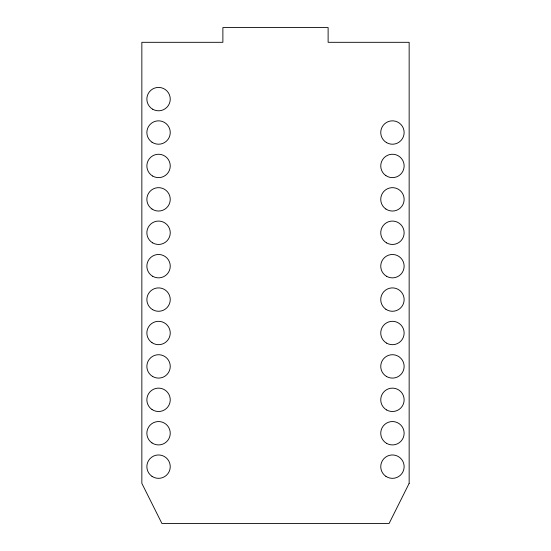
<?xml version="1.0" encoding="UTF-8"?>
<svg xmlns="http://www.w3.org/2000/svg" width="551" height="551" viewBox="0 0 551 551"><rect width="100%" height="100%" fill="white"/><g stroke="black" fill="none" stroke-linecap="round" stroke-linejoin="round"><path stroke-width="0.83" d="M409.152 483.358L389.102 523.45L161.898 523.45L141.848 483.358L141.848 42.31L222.88 42.31L222.88 27.55L328.12 27.55L328.12 42.31L409.152 42.31L409.152 483.358M385.886 476.333A11.695 11.695 0 0 0 404.11 467.482A11.695 11.695 0 0 0 387.332 456.132A11.695 11.695 0 0 0 385.886 476.333M386.595 443.362A11.695 11.695 0 0 0 404.138 433.238A11.695 11.695 0 0 0 386.595 423.106A11.695 11.695 0 0 0 386.595 443.362M386.595 409.951A11.695 11.695 0 0 0 404.138 399.826A11.695 11.695 0 0 0 386.595 389.695A11.695 11.695 0 0 0 386.595 409.951M386.595 376.54A11.695 11.695 0 0 0 404.138 366.408A11.695 11.695 0 0 0 386.595 356.283A11.695 11.695 0 0 0 386.595 376.54M386.595 343.128A11.695 11.695 0 0 0 404.138 332.997A11.695 11.695 0 0 0 386.595 322.872A11.695 11.695 0 0 0 386.595 343.128M385.886 309.269A11.695 11.695 0 0 0 404.11 300.419A11.695 11.695 0 0 0 387.332 289.068A11.695 11.695 0 0 0 385.886 309.269M386.595 276.299A11.695 11.695 0 0 0 404.138 266.174A11.695 11.695 0 0 0 386.595 256.043A11.695 11.695 0 0 0 386.595 276.299M386.595 242.888A11.695 11.695 0 0 0 404.138 232.763A11.695 11.695 0 0 0 386.595 222.632A11.695 11.695 0 0 0 386.595 242.888M385.886 209.036A11.695 11.695 0 0 0 404.11 200.185A11.695 11.695 0 0 0 387.332 188.828A11.695 11.695 0 0 0 385.886 209.036M385.886 175.617A11.695 11.695 0 0 0 404.11 166.767A11.695 11.695 0 0 0 387.332 155.416A11.695 11.695 0 0 0 385.886 175.617M386.595 142.654A11.695 11.695 0 0 0 404.138 132.522A11.695 11.695 0 0 0 386.595 122.398A11.695 11.695 0 0 0 386.595 142.654M152.71 109.236A11.695 11.695 0 0 0 170.252 99.111A11.695 11.695 0 0 0 152.71 88.98A11.695 11.695 0 0 0 152.71 109.236M152 142.206A11.695 11.695 0 0 0 170.218 133.356A11.695 11.695 0 0 0 153.447 122.005A11.695 11.695 0 0 0 152 142.206M152.71 176.065A11.695 11.695 0 0 0 170.252 165.934A11.695 11.695 0 0 0 152.71 155.809A11.695 11.695 0 0 0 152.71 176.065M152 209.036A11.695 11.695 0 0 0 170.218 200.185A11.695 11.695 0 0 0 153.447 188.828A11.695 11.695 0 0 0 152 209.036M152.71 242.888A11.695 11.695 0 0 0 170.252 232.763A11.695 11.695 0 0 0 152.71 222.632A11.695 11.695 0 0 0 152.71 242.888M152.71 276.299A11.695 11.695 0 0 0 170.252 266.174A11.695 11.695 0 0 0 152.71 256.043A11.695 11.695 0 0 0 152.71 276.299M152.71 309.71A11.695 11.695 0 0 0 170.252 299.586A11.695 11.695 0 0 0 152.71 289.461A11.695 11.695 0 0 0 152.71 309.71M152 342.681A11.695 11.695 0 0 0 170.218 333.83A11.695 11.695 0 0 0 153.447 322.48A11.695 11.695 0 0 0 152 342.681M152.71 376.54A11.695 11.695 0 0 0 170.252 366.408A11.695 11.695 0 0 0 152.71 356.283A11.695 11.695 0 0 0 152.71 376.54M152 409.51A11.695 11.695 0 0 0 170.218 400.66A11.695 11.695 0 0 0 153.447 389.302A11.695 11.695 0 0 0 152 409.51M152 442.921A11.695 11.695 0 0 0 170.218 434.071A11.695 11.695 0 0 0 153.447 422.72A11.695 11.695 0 0 0 152 442.921M152 476.333A11.695 11.695 0 0 0 170.218 467.482A11.695 11.695 0 0 0 153.447 456.132A11.695 11.695 0 0 0 152 476.333"/></g></svg>
